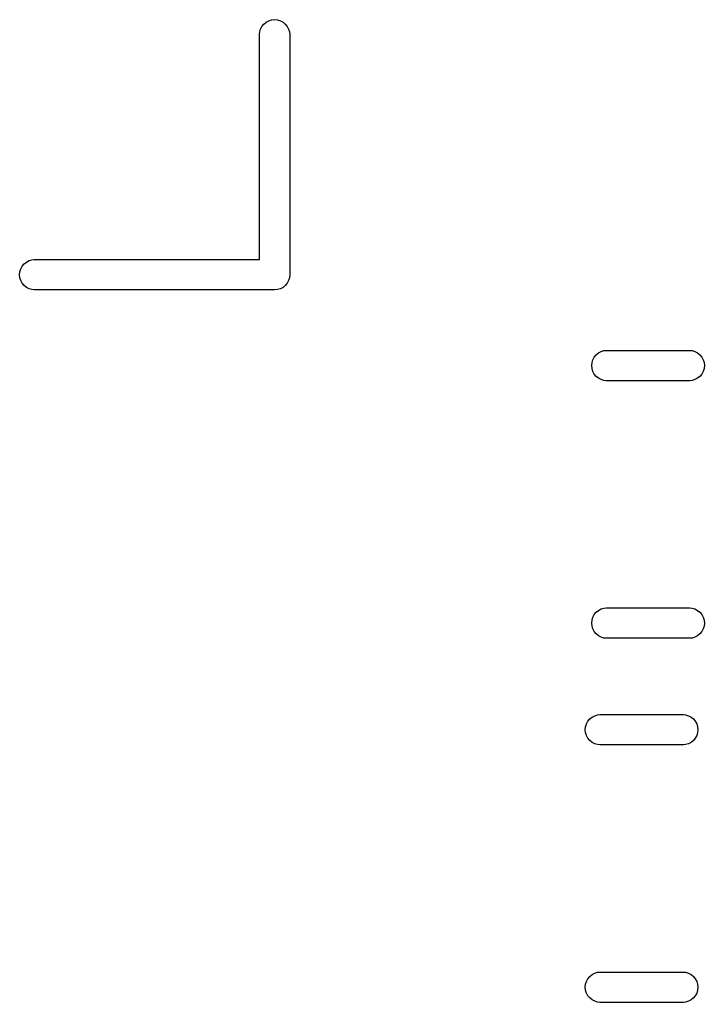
# Model space of a CAD drawing. Extents: x 0.47 to 2.43, y -7.79 to -4.92.
# Drawn here: x 1.6055 to 1.7123, y -5.9949 to -5.8417 of the extents above; entities that cross this region are included whole.
import ezdxf

# ---------------------------------------------------------------- set-up
doc = ezdxf.new("R2010")
doc.units = 0
doc.header["$MEASUREMENT"] = 0
doc.layers.add('BLACK', color=7, linetype='CONTINUOUS')

msp = doc.modelspace()

# ---------------------------------------------------------------- linework, layer by layer
at = {"layer": 'BLACK', "linetype": 'CONTINUOUS'}
for p, q in [((1.64356, -5.84238), (1.64392, -5.84208)), ((1.64392, -5.84208), (1.64433, -5.84186)), ((1.64433, -5.84186), (1.64477, -5.84173)), ((1.64477, -5.84173), (1.64524, -5.84168)), ((1.64524, -5.84168), (1.6457, -5.84173)), ((1.6457, -5.84173), (1.64614, -5.84186)), ((1.64614, -5.84186), (1.64655, -5.84208)), ((1.64655, -5.84208), (1.64691, -5.84238)), ((1.64287, -5.84394), (1.64291, -5.84359)), ((1.64291, -5.84359), (1.64304, -5.84315)), ((1.64304, -5.84315), (1.64326, -5.84274)), ((1.64326, -5.84274), (1.64356, -5.84238)), ((1.64691, -5.84238), (1.64721, -5.84274)), ((1.64721, -5.84274), (1.64743, -5.84315)), ((1.64743, -5.84315), (1.64756, -5.84359)), ((1.64756, -5.84359), (1.6476, -5.84394)), ((1.64287, -5.87909), (1.64287, -5.84394)), ((1.6476, -5.84394), (1.6476, -5.88134)), ((1.60551, -5.88099), (1.60564, -5.88055)), ((1.60564, -5.88055), (1.60586, -5.88014)), ((1.60586, -5.88014), (1.60616, -5.87978)), ((1.60616, -5.87978), (1.60652, -5.87948)), ((1.60652, -5.87948), (1.60693, -5.87926)), ((1.60693, -5.87926), (1.60737, -5.87913)), ((1.60737, -5.87913), (1.60772, -5.87909)), ((1.60772, -5.87909), (1.64287, -5.87909)), ((1.60546, -5.88146), (1.60551, -5.88099)), ((1.60551, -5.88192), (1.60546, -5.88146)), ((1.60564, -5.88237), (1.60551, -5.88192)), ((1.64756, -5.88192), (1.64743, -5.88237)), ((1.6476, -5.88157), (1.64756, -5.88192)), ((1.6476, -5.88134), (1.64761, -5.88146)), ((1.64761, -5.88146), (1.6476, -5.88157)), ((1.60586, -5.88278), (1.60564, -5.88237)), ((1.60616, -5.88314), (1.60586, -5.88278)), ((1.60652, -5.88343), (1.60616, -5.88314)), ((1.60693, -5.88365), (1.60652, -5.88343)), ((1.60737, -5.88378), (1.60693, -5.88365)), ((1.64614, -5.88365), (1.6457, -5.88378)), ((1.64655, -5.88343), (1.64614, -5.88365)), ((1.64691, -5.88314), (1.64655, -5.88343)), ((1.64721, -5.88278), (1.64691, -5.88314)), ((1.64743, -5.88237), (1.64721, -5.88278)), ((1.60772, -5.88382), (1.60737, -5.88378)), ((1.64512, -5.88382), (1.60772, -5.88382)), ((1.64524, -5.88383), (1.64512, -5.88382)), ((1.6457, -5.88378), (1.64524, -5.88383)), ((1.6949, -5.89472), (1.69512, -5.89431)), ((1.69512, -5.89431), (1.69542, -5.89395)), ((1.69542, -5.89395), (1.69578, -5.89366)), ((1.69578, -5.89366), (1.69619, -5.89344)), ((1.69619, -5.89344), (1.69663, -5.8933)), ((1.69663, -5.8933), (1.69698, -5.89327)), ((1.69698, -5.89327), (1.71003, -5.89327)), ((1.71003, -5.89327), (1.71038, -5.8933)), ((1.71038, -5.8933), (1.71082, -5.89344)), ((1.71082, -5.89344), (1.71123, -5.89366)), ((1.71123, -5.89366), (1.71159, -5.89395)), ((1.71159, -5.89395), (1.71189, -5.89431)), ((1.71189, -5.89431), (1.71211, -5.89472)), ((1.69472, -5.89563), (1.69477, -5.89517)), ((1.69477, -5.89609), (1.69472, -5.89563)), ((1.69477, -5.89517), (1.6949, -5.89472)), ((1.71211, -5.89472), (1.71224, -5.89517)), ((1.71224, -5.89517), (1.71229, -5.89563)), ((1.71229, -5.89563), (1.71224, -5.89609)), ((1.6949, -5.89654), (1.69477, -5.89609)), ((1.69512, -5.89695), (1.6949, -5.89654)), ((1.69542, -5.89731), (1.69512, -5.89695)), ((1.69578, -5.8976), (1.69542, -5.89731)), ((1.71159, -5.89731), (1.71123, -5.8976)), ((1.71189, -5.89695), (1.71159, -5.89731)), ((1.71211, -5.89654), (1.71189, -5.89695)), ((1.71224, -5.89609), (1.71211, -5.89654)), ((1.69619, -5.89782), (1.69578, -5.8976)), ((1.69663, -5.89796), (1.69619, -5.89782)), ((1.69698, -5.89799), (1.69663, -5.89796)), ((1.71003, -5.89799), (1.69698, -5.89799)), ((1.71038, -5.89796), (1.71003, -5.89799)), ((1.71082, -5.89782), (1.71038, -5.89796)), ((1.71123, -5.8976), (1.71082, -5.89782)), ((1.69512, -5.93447), (1.69542, -5.93411)), ((1.69542, -5.93411), (1.69578, -5.93381)), ((1.69578, -5.93381), (1.69619, -5.93359)), ((1.69619, -5.93359), (1.69663, -5.93346)), ((1.69663, -5.93346), (1.69698, -5.93343)), ((1.69698, -5.93343), (1.71003, -5.93343)), ((1.71003, -5.93343), (1.71038, -5.93346)), ((1.71038, -5.93346), (1.71082, -5.93359)), ((1.71082, -5.93359), (1.71123, -5.93381)), ((1.71123, -5.93381), (1.71159, -5.93411)), ((1.71159, -5.93411), (1.71189, -5.93447)), ((1.69472, -5.93579), (1.69477, -5.93532)), ((1.69477, -5.93532), (1.6949, -5.93488)), ((1.6949, -5.93488), (1.69512, -5.93447)), ((1.71189, -5.93447), (1.71211, -5.93488)), ((1.71211, -5.93488), (1.71224, -5.93532)), ((1.71224, -5.93532), (1.71229, -5.93579)), ((1.69477, -5.93625), (1.69472, -5.93579)), ((1.6949, -5.9367), (1.69477, -5.93625)), ((1.69512, -5.93711), (1.6949, -5.9367)), ((1.69542, -5.93747), (1.69512, -5.93711)), ((1.71189, -5.93711), (1.71159, -5.93747)), ((1.71211, -5.9367), (1.71189, -5.93711)), ((1.71224, -5.93625), (1.71211, -5.9367)), ((1.71229, -5.93579), (1.71224, -5.93625)), ((1.69578, -5.93776), (1.69542, -5.93747)), ((1.69619, -5.93798), (1.69578, -5.93776)), ((1.69663, -5.93812), (1.69619, -5.93798)), ((1.69698, -5.93815), (1.69663, -5.93812)), ((1.71003, -5.93815), (1.69698, -5.93815)), ((1.71038, -5.93812), (1.71003, -5.93815)), ((1.71082, -5.93798), (1.71038, -5.93812)), ((1.71123, -5.93776), (1.71082, -5.93798)), ((1.71159, -5.93747), (1.71123, -5.93776)), ((1.69412, -5.9511), (1.69441, -5.95074)), ((1.69441, -5.95074), (1.69477, -5.95045)), ((1.69477, -5.95045), (1.69518, -5.95023)), ((1.69518, -5.95023), (1.69563, -5.95009)), ((1.69563, -5.95009), (1.69598, -5.95006)), ((1.69598, -5.95006), (1.70902, -5.95006)), ((1.70902, -5.95006), (1.70937, -5.95009)), ((1.70937, -5.95009), (1.70982, -5.95023)), ((1.70982, -5.95023), (1.71023, -5.95045)), ((1.71023, -5.95045), (1.71059, -5.95074)), ((1.71059, -5.95074), (1.71088, -5.9511)), ((1.69372, -5.95242), (1.69376, -5.95196)), ((1.69376, -5.95288), (1.69372, -5.95242)), ((1.69376, -5.95196), (1.6939, -5.95151)), ((1.6939, -5.95151), (1.69412, -5.9511)), ((1.71088, -5.9511), (1.7111, -5.95151)), ((1.7111, -5.95151), (1.71124, -5.95196)), ((1.71124, -5.95196), (1.71128, -5.95242)), ((1.71128, -5.95242), (1.71124, -5.95288)), ((1.6939, -5.95333), (1.69376, -5.95288)), ((1.69412, -5.95374), (1.6939, -5.95333)), ((1.69441, -5.9541), (1.69412, -5.95374)), ((1.69477, -5.95439), (1.69441, -5.9541)), ((1.71059, -5.9541), (1.71023, -5.95439)), ((1.71088, -5.95374), (1.71059, -5.9541)), ((1.7111, -5.95333), (1.71088, -5.95374)), ((1.71124, -5.95288), (1.7111, -5.95333)), ((1.69518, -5.95461), (1.69477, -5.95439)), ((1.69563, -5.95475), (1.69518, -5.95461)), ((1.69598, -5.95478), (1.69563, -5.95475)), ((1.70902, -5.95478), (1.69598, -5.95478)), ((1.70937, -5.95475), (1.70902, -5.95478)), ((1.70982, -5.95461), (1.70937, -5.95475)), ((1.71023, -5.95439), (1.70982, -5.95461)), ((1.69412, -5.99126), (1.69441, -5.9909)), ((1.69441, -5.9909), (1.69477, -5.99061)), ((1.69477, -5.99061), (1.69518, -5.99039)), ((1.69518, -5.99039), (1.69563, -5.99025)), ((1.69563, -5.99025), (1.69598, -5.99022)), ((1.69598, -5.99022), (1.70902, -5.99022)), ((1.70902, -5.99022), (1.70937, -5.99025)), ((1.70937, -5.99025), (1.70982, -5.99039)), ((1.70982, -5.99039), (1.71023, -5.99061)), ((1.71023, -5.99061), (1.71059, -5.9909)), ((1.71059, -5.9909), (1.71088, -5.99126)), ((1.69372, -5.99258), (1.69376, -5.99212)), ((1.69376, -5.99212), (1.6939, -5.99167)), ((1.6939, -5.99167), (1.69412, -5.99126)), ((1.71088, -5.99126), (1.7111, -5.99167)), ((1.7111, -5.99167), (1.71124, -5.99212)), ((1.71124, -5.99212), (1.71128, -5.99258)), ((1.69376, -5.99304), (1.69372, -5.99258)), ((1.6939, -5.99349), (1.69376, -5.99304)), ((1.69412, -5.9939), (1.6939, -5.99349)), ((1.69441, -5.99426), (1.69412, -5.9939)), ((1.71088, -5.9939), (1.71059, -5.99426)), ((1.7111, -5.99349), (1.71088, -5.9939)), ((1.71124, -5.99304), (1.7111, -5.99349)), ((1.71128, -5.99258), (1.71124, -5.99304)), ((1.69477, -5.99455), (1.69441, -5.99426)), ((1.69518, -5.99477), (1.69477, -5.99455)), ((1.69563, -5.99491), (1.69518, -5.99477)), ((1.69598, -5.99494), (1.69563, -5.99491)), ((1.70902, -5.99494), (1.69598, -5.99494)), ((1.70937, -5.99491), (1.70902, -5.99494)), ((1.70982, -5.99477), (1.70937, -5.99491)), ((1.71023, -5.99455), (1.70982, -5.99477)), ((1.71059, -5.99426), (1.71023, -5.99455))]:
    msp.add_line(p, q, dxfattribs=at)

doc.saveas('drawing.dxf')
